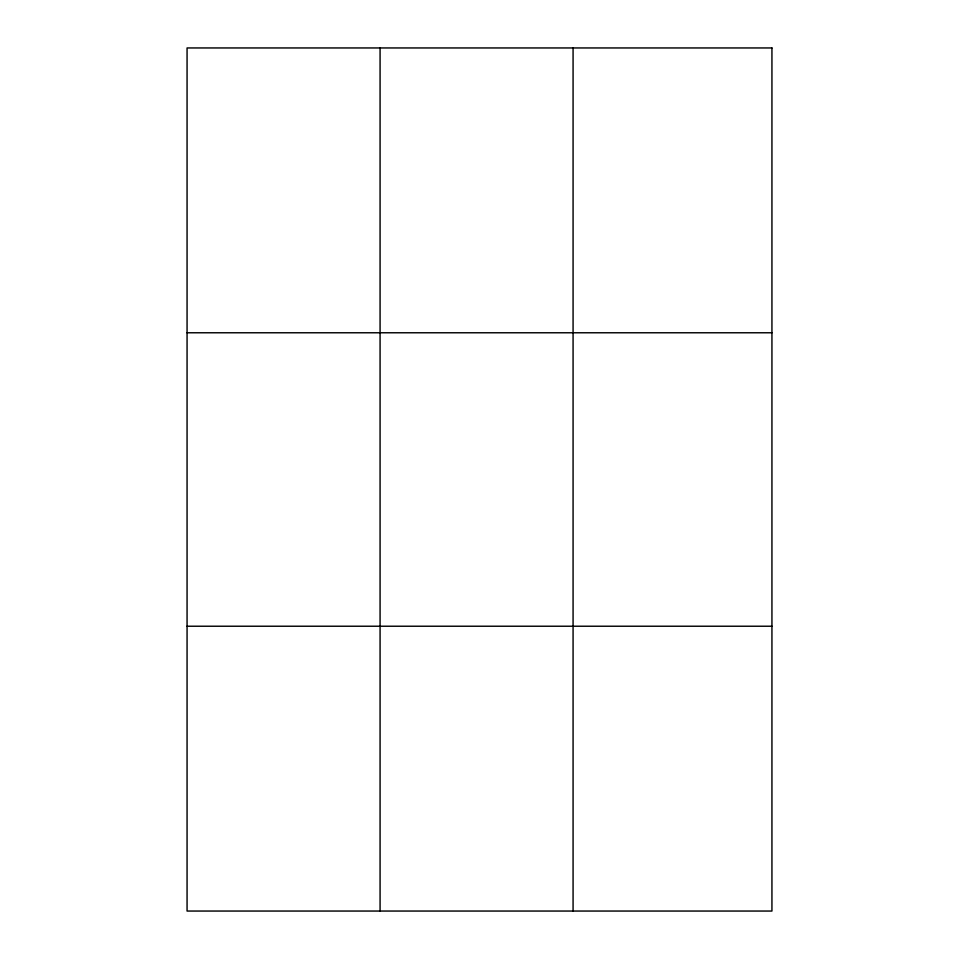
<?xml version="1.0" encoding="UTF-8"?>
<svg xmlns="http://www.w3.org/2000/svg" width="959" height="959" viewBox="0 0 959 959"><rect width="100%" height="100%" fill="white"/><g stroke="black" fill="none" stroke-linecap="round" stroke-linejoin="round"><path stroke-width="1.44" d="M380.076 911.05L380.076 47.95M573.074 911.05L573.074 47.95M187.065 332.773L771.935 332.773M187.065 626.227L771.935 626.227M771.935 47.95L771.935 911.05L187.065 911.05L187.065 47.95L771.935 47.95"/></g></svg>
